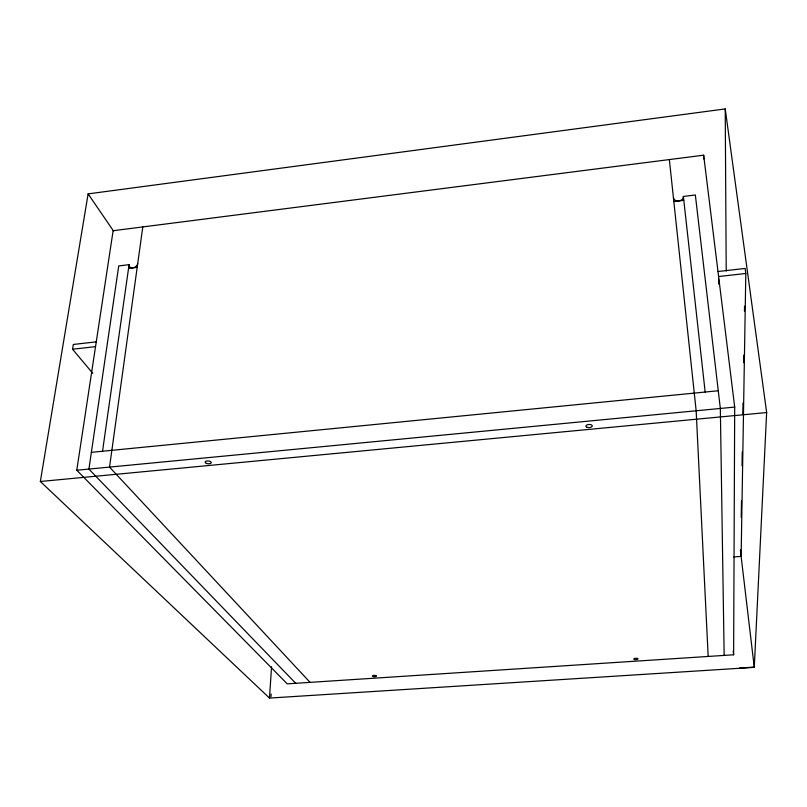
<?xml version="1.0" encoding="UTF-8"?>
<svg xmlns="http://www.w3.org/2000/svg" width="807" height="807" viewBox="0 0 807 807"><rect width="100%" height="100%" fill="white"/><g stroke="black" fill="none" stroke-linecap="round" stroke-linejoin="round"><path stroke-width="1.21" d="M733.624 654.79L734.693 407.081L703.654 155.186L113.131 230.721L76.776 470.239L287.231 683.852L733.624 654.79L733.21 651.047M740.675 552.573L740.715 550.061M741.23 517.378L741.482 501.036M742.037 465.831L742.248 452.001M742.843 414.284L743.015 402.965M743.651 362.736L743.772 355.191M744.457 311.189L744.538 306.166M717.988 271.515L745.123 268.449L745.809 273.482L741.129 556.386L733.815 556.951M754.273 667.349L766.65 412.538L725.221 108.925L88.114 193.882L40.35 481.497L269.488 698.075L754.273 667.349L740.392 550.223M269.488 698.075L271.555 666.764M271.162 694.04L270.991 696.673M142.789 226.928L109.54 467.092L310.07 682.369M102.529 451.244L129.08 264.656L118.74 265.927L88.911 469.079L295.705 683.297M92.785 373.348L72.549 349.229L73.326 344.458L96.255 341.865M673.421 197.665A5.013 3.904 -8.2 0 0 678.818 200.943A5.013 3.904 -8.2 0 0 683.368 196.444L695.341 194.971L720.338 408.463L724.151 655.405M128.545 268.388L137.19 267.329M673.835 201.548L683.801 200.328M72.549 349.229L95.529 346.647M718.603 276.539L745.809 273.482M91.362 452.344L718.26 390.749M76.776 470.239L734.693 407.081M40.35 481.497L766.65 412.538M739.535 668.045L754.242 667.107M88.114 193.882L113.646 231.216M683.368 196.444L705.167 392.041M669.356 159.574L696.159 410.783L708.173 656.444M703.654 155.186L703.754 158.959M718.644 279.051L718.714 284.074M725.221 108.925L726.219 270.981M137.704 263.586A4.63 3.42 -30.4 0 1 132.873 267.853A4.63 3.42 -30.4 0 1 129.08 264.656M206.239 463.279A3.077 1.382 5.3 0 0 211.232 462.804A3.077 1.382 5.3 0 0 207.137 460.968A3.077 1.382 5.3 0 0 206.239 463.279M587.042 427.317A3.198 1.543 -3.6 0 0 592.227 426.126A3.198 1.543 -3.6 0 0 587.97 424.623A3.198 1.543 -3.6 0 0 587.042 427.317M373.439 676.589A2.068 0.656 0.9 0 0 376.576 676.084A2.068 0.656 0.9 0 0 373.51 675.449A2.068 0.656 0.9 0 0 373.439 676.589M634.484 659.531A2.149 0.696 -2.8 0 0 638.004 658.986A2.149 0.696 -2.8 0 0 635.22 658.32A2.149 0.696 -2.8 0 0 634.484 659.531"/></g></svg>
